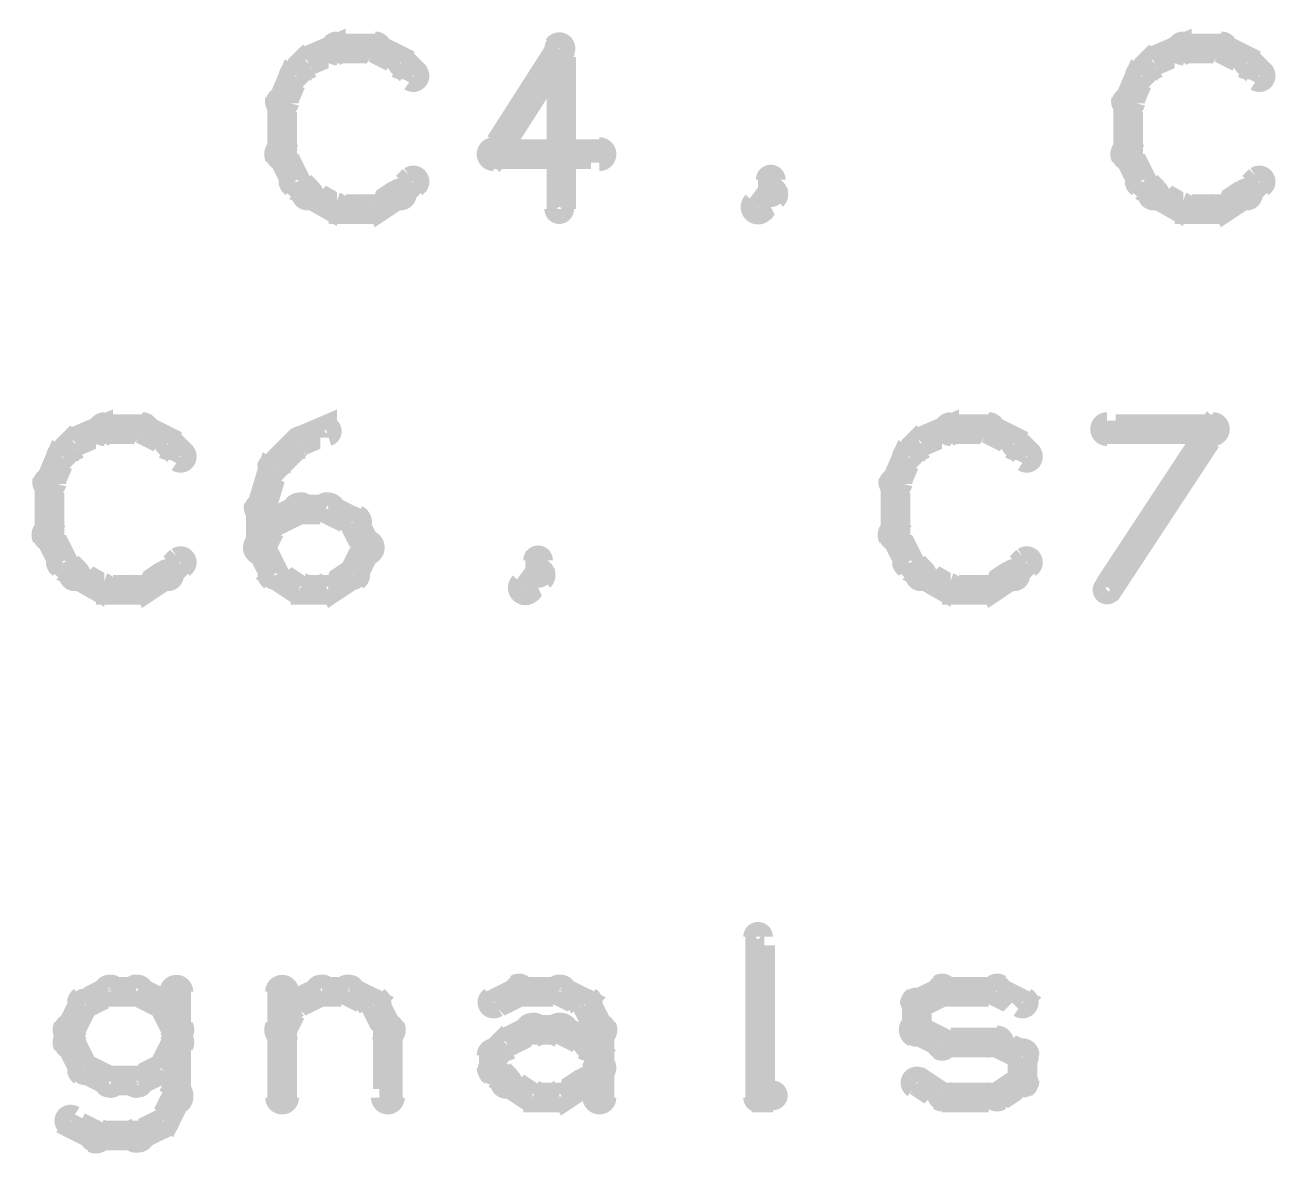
# Model space of a CAD drawing. Extents: x 7835 to 14160, y 8914 to 11568.
# Drawn here: x 12019.3 to 12316.3, y 8914.3 to 9182.5 of the extents above; entities that cross this region are included whole.
import ezdxf

# ---------------------------------------------------------------- set-up
doc = ezdxf.new("R2010")
doc.units = 0
doc.layers.add('DOCUMENTATION1', color=3, linetype='CONTINUOUS')

msp = doc.modelspace()

# ---------------------------------------------------------------- linework, layer by layer
at = {"layer": 'DOCUMENTATION1', "color": 94}
for points in [[(12085, 9175, 4, 4, 1), (12087, 9172, 0, 0, 0), (12086, 9174, 0, 0, 0), (12086, 9174, 7, 7, 0), (12093, 9177, 7, 7, 0), (12093, 9177, 0, 0, 0), (12093, 9177, 4, 4, 0), (12093, 9175, 4, 4, 1), (12092, 9178, 0, 0, 0)], [(12093, 9179, 4, 4, 1), (12093, 9175, 0, 0, 0), (12093, 9177, 0, 0, 0), (12093, 9177, 7, 7, 0), (12102, 9177, 7, 7, 0), (12102, 9177, 0, 0, 0), (12102, 9177, 4, 4, 0), (12102, 9175, 4, 4, 1), (12102, 9179, 0, 0, 0)], [(12103, 9178, 4, 4, 1), (12101, 9175, 0, 0, 0), (12102, 9177, 0, 0, 0), (12102, 9177, 7, 7, 0), (12108, 9174, 7, 7, 0), (12108, 9174, 0, 0, 0), (12108, 9174, 4, 4, 0), (12107, 9172, 4, 4, 1), (12109, 9175, 0, 0, 0)], [(12147, 9176, 4, 4, 1), (12144, 9178, 0, 0, 0), (12146, 9177, 0, 0, 0), (12146, 9177, 7, 7, 0), (12130, 9152, 7, 7, 0), (12130, 9152, 0, 0, 0), (12130, 9152, 4, 4, 0), (12129, 9153, 4, 4, 1), (12131, 9151, 0, 0, 0)], [(12144, 9139, 4, 4, 1), (12147, 9139, 0, 0, 0), (12146, 9139, 0, 0, 0), (12146, 9139, 7, 7, 0), (12146, 9177, 7, 7, 0), (12146, 9177, 0, 0, 0), (12146, 9177, 4, 4, 0), (12147, 9177, 4, 4, 1), (12144, 9177, 0, 0, 0)], [(12285, 9175, 4, 4, 1), (12287, 9172, 0, 0, 0), (12286, 9174, 0, 0, 0), (12286, 9174, 7, 7, 0), (12293, 9177, 7, 7, 0), (12293, 9177, 0, 0, 0), (12293, 9177, 4, 4, 0), (12293, 9175, 4, 4, 1), (12292, 9178, 0, 0, 0)], [(12293, 9179, 4, 4, 1), (12293, 9175, 0, 0, 0), (12293, 9177, 0, 0, 0), (12293, 9177, 7, 7, 0), (12302, 9177, 7, 7, 0), (12302, 9177, 0, 0, 0), (12302, 9177, 4, 4, 0), (12302, 9175, 4, 4, 1), (12302, 9179, 0, 0, 0)], [(12303, 9178, 4, 4, 1), (12301, 9175, 0, 0, 0), (12302, 9177, 0, 0, 0), (12302, 9177, 7, 7, 0), (12308, 9174, 7, 7, 0), (12308, 9174, 0, 0, 0), (12308, 9174, 4, 4, 0), (12307, 9172, 4, 4, 1), (12309, 9175, 0, 0, 0)], [(12082, 9172, 4, 4, 1), (12084, 9169, 0, 0, 0), (12083, 9171, 0, 0, 0), (12083, 9171, 7, 7, 0), (12086, 9174, 7, 7, 0), (12086, 9174, 0, 0, 0), (12086, 9174, 4, 4, 0), (12087, 9173, 4, 4, 1), (12085, 9175, 0, 0, 0)], [(12109, 9175, 4, 4, 1), (12107, 9173, 0, 0, 0), (12108, 9174, 0, 0, 0), (12108, 9174, 7, 7, 0), (12111, 9171, 7, 7, 0), (12111, 9171, 0, 0, 0), (12111, 9171, 4, 4, 0), (12110, 9169, 4, 4, 1), (12112, 9172, 0, 0, 0)], [(12282, 9172, 4, 4, 1), (12284, 9169, 0, 0, 0), (12283, 9171, 0, 0, 0), (12283, 9171, 7, 7, 0), (12286, 9174, 7, 7, 0), (12286, 9174, 0, 0, 0), (12286, 9174, 4, 4, 0), (12287, 9173, 4, 4, 1), (12285, 9175, 0, 0, 0)], [(12309, 9175, 4, 4, 1), (12307, 9173, 0, 0, 0), (12308, 9174, 0, 0, 0), (12308, 9174, 7, 7, 0), (12311, 9171, 7, 7, 0), (12311, 9171, 0, 0, 0), (12311, 9171, 4, 4, 0), (12310, 9169, 4, 4, 1), (12312, 9172, 0, 0, 0)], [(12078, 9165, 4, 4, 1), (12082, 9164, 0, 0, 0), (12080, 9164, 0, 0, 0), (12080, 9164, 7, 7, 0), (12083, 9171, 7, 7, 0), (12083, 9171, 0, 0, 0), (12083, 9171, 4, 4, 0), (12085, 9170, 4, 4, 1), (12082, 9171, 0, 0, 0)], [(12278, 9165, 4, 4, 1), (12282, 9164, 0, 0, 0), (12280, 9164, 0, 0, 0), (12280, 9164, 7, 7, 0), (12283, 9171, 7, 7, 0), (12283, 9171, 0, 0, 0), (12283, 9171, 4, 4, 0), (12285, 9170, 4, 4, 1), (12282, 9171, 0, 0, 0)], [(12078, 9152, 4, 4, 1), (12082, 9152, 0, 0, 0), (12080, 9152, 0, 0, 0), (12080, 9152, 7, 7, 0), (12080, 9164, 7, 7, 0), (12080, 9164, 0, 0, 0), (12080, 9164, 4, 4, 0), (12082, 9164, 4, 4, 1), (12078, 9164, 0, 0, 0)], [(12278, 9152, 4, 4, 1), (12282, 9152, 0, 0, 0), (12280, 9152, 0, 0, 0), (12280, 9152, 7, 7, 0), (12280, 9164, 7, 7, 0), (12280, 9164, 0, 0, 0), (12280, 9164, 4, 4, 0), (12282, 9164, 4, 4, 1), (12278, 9164, 0, 0, 0)], [(12082, 9145, 4, 4, 1), (12085, 9146, 0, 0, 0), (12083, 9146, 0, 0, 0), (12083, 9146, 7, 7, 0), (12080, 9152, 7, 7, 0), (12080, 9152, 0, 0, 0), (12080, 9152, 4, 4, 0), (12082, 9153, 4, 4, 1), (12078, 9151, 0, 0, 0)], [(12282, 9145, 4, 4, 1), (12285, 9146, 0, 0, 0), (12283, 9146, 0, 0, 0), (12283, 9146, 7, 7, 0), (12280, 9152, 7, 7, 0), (12280, 9152, 0, 0, 0), (12280, 9152, 4, 4, 0), (12282, 9153, 4, 4, 1), (12278, 9151, 0, 0, 0)], [(12130, 9154, 4, 4, 1), (12130, 9150, 0, 0, 0), (12130, 9152, 0, 0, 0), (12130, 9152, 7, 7, 0), (12155, 9152, 7, 7, 0), (12155, 9152, 0, 0, 0), (12155, 9152, 4, 4, 0), (12155, 9150, 4, 4, 1), (12155, 9154, 0, 0, 0)], [(12085, 9141, 4, 4, 1), (12087, 9144, 0, 0, 0), (12086, 9143, 0, 0, 0), (12086, 9143, 7, 7, 0), (12083, 9146, 7, 7, 0), (12083, 9146, 0, 0, 0), (12083, 9146, 4, 4, 0), (12084, 9147, 4, 4, 1), (12082, 9144, 0, 0, 0)], [(12112, 9144, 4, 4, 1), (12110, 9147, 0, 0, 0), (12111, 9146, 0, 0, 0), (12111, 9146, 7, 7, 0), (12108, 9143, 7, 7, 0), (12108, 9143, 0, 0, 0), (12108, 9143, 4, 4, 0), (12107, 9144, 4, 4, 1), (12109, 9141, 0, 0, 0)], [(12194, 9143, 4, 4, 1), (12197, 9143, 0, 0, 0), (12196, 9143, 0, 0, 0), (12196, 9143, 7, 7, 0), (12196, 9146, 7, 7, 0), (12196, 9146, 0, 0, 0), (12196, 9146, 4, 4, 0), (12197, 9146, 4, 4, 1), (12194, 9146, 0, 0, 0)], [(12285, 9141, 4, 4, 1), (12287, 9144, 0, 0, 0), (12286, 9143, 0, 0, 0), (12286, 9143, 7, 7, 0), (12283, 9146, 7, 7, 0), (12283, 9146, 0, 0, 0), (12283, 9146, 4, 4, 0), (12284, 9147, 4, 4, 1), (12282, 9144, 0, 0, 0)], [(12312, 9144, 4, 4, 1), (12310, 9147, 0, 0, 0), (12311, 9146, 0, 0, 0), (12311, 9146, 7, 7, 0), (12308, 9143, 7, 7, 0), (12308, 9143, 0, 0, 0), (12308, 9143, 4, 4, 0), (12307, 9144, 4, 4, 1), (12309, 9141, 0, 0, 0)], [(12092, 9138, 4, 4, 1), (12093, 9141, 0, 0, 0), (12093, 9139, 0, 0, 0), (12093, 9139, 7, 7, 0), (12086, 9143, 7, 7, 0), (12086, 9143, 0, 0, 0), (12086, 9143, 4, 4, 0), (12087, 9144, 4, 4, 1), (12085, 9141, 0, 0, 0)], [(12109, 9141, 4, 4, 1), (12107, 9144, 0, 0, 0), (12108, 9143, 0, 0, 0), (12108, 9143, 7, 7, 0), (12102, 9139, 7, 7, 0), (12102, 9139, 0, 0, 0), (12102, 9139, 4, 4, 0), (12101, 9141, 4, 4, 1), (12103, 9138, 0, 0, 0)], [(12191, 9141, 4, 4, 1), (12194, 9138, 0, 0, 0), (12193, 9139, 0, 0, 0), (12193, 9139, 7, 7, 0), (12196, 9143, 7, 7, 0), (12196, 9143, 0, 0, 0), (12196, 9143, 4, 4, 0), (12197, 9141, 4, 4, 1), (12194, 9144, 0, 0, 0)], [(12292, 9138, 4, 4, 1), (12293, 9141, 0, 0, 0), (12293, 9139, 0, 0, 0), (12293, 9139, 7, 7, 0), (12286, 9143, 7, 7, 0), (12286, 9143, 0, 0, 0), (12286, 9143, 4, 4, 0), (12287, 9144, 4, 4, 1), (12285, 9141, 0, 0, 0)], [(12309, 9141, 4, 4, 1), (12307, 9144, 0, 0, 0), (12308, 9143, 0, 0, 0), (12308, 9143, 7, 7, 0), (12302, 9139, 7, 7, 0), (12302, 9139, 0, 0, 0), (12302, 9139, 4, 4, 0), (12301, 9141, 4, 4, 1), (12303, 9138, 0, 0, 0)], [(12102, 9138, 4, 4, 1), (12102, 9141, 0, 0, 0), (12102, 9139, 0, 0, 0), (12102, 9139, 7, 7, 0), (12093, 9139, 7, 7, 0), (12093, 9139, 0, 0, 0), (12093, 9139, 4, 4, 0), (12093, 9141, 4, 4, 1), (12093, 9138, 0, 0, 0)], [(12302, 9138, 4, 4, 1), (12302, 9141, 0, 0, 0), (12302, 9139, 0, 0, 0), (12302, 9139, 7, 7, 0), (12293, 9139, 7, 7, 0), (12293, 9139, 0, 0, 0), (12293, 9139, 4, 4, 0), (12293, 9141, 4, 4, 1), (12293, 9138, 0, 0, 0)], [(12038, 9089, 4, 4, 1), (12038, 9085, 0, 0, 0), (12038, 9087, 0, 0, 0), (12038, 9087, 7, 7, 0), (12047, 9087, 7, 7, 0), (12047, 9087, 0, 0, 0), (12047, 9087, 4, 4, 0), (12047, 9085, 4, 4, 1), (12047, 9089, 0, 0, 0)], [(12238, 9089, 4, 4, 1), (12238, 9085, 0, 0, 0), (12238, 9087, 0, 0, 0), (12238, 9087, 7, 7, 0), (12247, 9087, 7, 7, 0), (12247, 9087, 0, 0, 0), (12247, 9087, 4, 4, 0), (12247, 9085, 4, 4, 1), (12247, 9089, 0, 0, 0)], [(12300, 9085, 4, 4, 1), (12300, 9089, 0, 0, 0), (12300, 9087, 0, 0, 0), (12300, 9087, 7, 7, 0), (12275, 9087, 7, 7, 0), (12275, 9087, 0, 0, 0), (12275, 9087, 4, 4, 0), (12275, 9089, 4, 4, 1), (12275, 9085, 0, 0, 0)], [(12030, 9085, 4, 4, 1), (12032, 9082, 0, 0, 0), (12031, 9084, 0, 0, 0), (12031, 9084, 7, 7, 0), (12038, 9087, 7, 7, 0), (12038, 9087, 0, 0, 0), (12038, 9087, 4, 4, 0), (12038, 9085, 4, 4, 1), (12037, 9088, 0, 0, 0)], [(12048, 9088, 4, 4, 1), (12046, 9085, 0, 0, 0), (12047, 9087, 0, 0, 0), (12047, 9087, 7, 7, 0), (12053, 9084, 7, 7, 0), (12053, 9084, 0, 0, 0), (12053, 9084, 4, 4, 0), (12052, 9082, 4, 4, 1), (12054, 9085, 0, 0, 0)], [(12084, 9085, 4, 4, 1), (12085, 9082, 0, 0, 0), (12084, 9084, 0, 0, 0), (12084, 9084, 7, 7, 0), (12091, 9087, 7, 7, 0), (12091, 9087, 0, 0, 0), (12091, 9087, 4, 4, 0), (12091, 9085, 4, 4, 1), (12090, 9088, 0, 0, 0)], [(12230, 9085, 4, 4, 1), (12232, 9082, 0, 0, 0), (12231, 9084, 0, 0, 0), (12231, 9084, 7, 7, 0), (12238, 9087, 7, 7, 0), (12238, 9087, 0, 0, 0), (12238, 9087, 4, 4, 0), (12238, 9085, 4, 4, 1), (12237, 9088, 0, 0, 0)], [(12248, 9088, 4, 4, 1), (12246, 9085, 0, 0, 0), (12247, 9087, 0, 0, 0), (12247, 9087, 7, 7, 0), (12253, 9084, 7, 7, 0), (12253, 9084, 0, 0, 0), (12253, 9084, 4, 4, 0), (12252, 9082, 4, 4, 1), (12254, 9085, 0, 0, 0)], [(12274, 9050, 4, 4, 1), (12276, 9048, 0, 0, 0), (12275, 9049, 0, 0, 0), (12275, 9049, 7, 7, 0), (12300, 9087, 7, 7, 0), (12300, 9087, 0, 0, 0), (12300, 9087, 4, 4, 0), (12301, 9086, 4, 4, 1), (12299, 9088, 0, 0, 0)], [(12027, 9082, 4, 4, 1), (12029, 9079, 0, 0, 0), (12028, 9081, 0, 0, 0), (12028, 9081, 7, 7, 0), (12031, 9084, 7, 7, 0), (12031, 9084, 0, 0, 0), (12031, 9084, 4, 4, 0), (12032, 9083, 4, 4, 1), (12030, 9085, 0, 0, 0)], [(12054, 9085, 4, 4, 1), (12052, 9083, 0, 0, 0), (12053, 9084, 0, 0, 0), (12053, 9084, 7, 7, 0), (12056, 9081, 7, 7, 0), (12056, 9081, 0, 0, 0), (12056, 9081, 4, 4, 0), (12055, 9079, 4, 4, 1), (12057, 9082, 0, 0, 0)], [(12077, 9079, 4, 4, 1), (12079, 9076, 0, 0, 0), (12078, 9078, 0, 0, 0), (12078, 9078, 7, 7, 0), (12084, 9084, 7, 7, 0), (12084, 9084, 0, 0, 0), (12084, 9084, 4, 4, 0), (12086, 9083, 4, 4, 1), (12083, 9085, 0, 0, 0)], [(12227, 9082, 4, 4, 1), (12229, 9079, 0, 0, 0), (12228, 9081, 0, 0, 0), (12228, 9081, 7, 7, 0), (12231, 9084, 7, 7, 0), (12231, 9084, 0, 0, 0), (12231, 9084, 4, 4, 0), (12232, 9083, 4, 4, 1), (12230, 9085, 0, 0, 0)], [(12254, 9085, 4, 4, 1), (12252, 9083, 0, 0, 0), (12253, 9084, 0, 0, 0), (12253, 9084, 7, 7, 0), (12256, 9081, 7, 7, 0), (12256, 9081, 0, 0, 0), (12256, 9081, 4, 4, 0), (12255, 9079, 4, 4, 1), (12257, 9082, 0, 0, 0)], [(12023, 9075, 4, 4, 1), (12027, 9074, 0, 0, 0), (12025, 9074, 0, 0, 0), (12025, 9074, 7, 7, 0), (12028, 9081, 7, 7, 0), (12028, 9081, 0, 0, 0), (12028, 9081, 4, 4, 0), (12030, 9080, 4, 4, 1), (12027, 9081, 0, 0, 0)], [(12223, 9075, 4, 4, 1), (12227, 9074, 0, 0, 0), (12225, 9074, 0, 0, 0), (12225, 9074, 7, 7, 0), (12228, 9081, 7, 7, 0), (12228, 9081, 0, 0, 0), (12228, 9081, 4, 4, 0), (12230, 9080, 4, 4, 1), (12227, 9081, 0, 0, 0)], [(12073, 9069, 4, 4, 1), (12077, 9068, 0, 0, 0), (12075, 9068, 0, 0, 0), (12075, 9068, 7, 7, 0), (12078, 9078, 7, 7, 0), (12078, 9078, 0, 0, 0), (12078, 9078, 4, 4, 0), (12080, 9077, 4, 4, 1), (12076, 9078, 0, 0, 0)], [(12023, 9062, 4, 4, 1), (12027, 9062, 0, 0, 0), (12025, 9062, 0, 0, 0), (12025, 9062, 7, 7, 0), (12025, 9074, 7, 7, 0), (12025, 9074, 0, 0, 0), (12025, 9074, 4, 4, 0), (12027, 9074, 4, 4, 1), (12023, 9074, 0, 0, 0)], [(12223, 9062, 4, 4, 1), (12227, 9062, 0, 0, 0), (12225, 9062, 0, 0, 0), (12225, 9062, 7, 7, 0), (12225, 9074, 7, 7, 0), (12225, 9074, 0, 0, 0), (12225, 9074, 4, 4, 0), (12227, 9074, 4, 4, 1), (12223, 9074, 0, 0, 0)], [(12073, 9059, 4, 4, 1), (12077, 9059, 0, 0, 0), (12075, 9059, 0, 0, 0), (12075, 9059, 7, 7, 0), (12075, 9068, 7, 7, 0), (12075, 9068, 0, 0, 0), (12075, 9068, 4, 4, 0), (12077, 9068, 4, 4, 1), (12073, 9068, 0, 0, 0)], [(12077, 9067, 4, 4, 1), (12079, 9063, 0, 0, 0), (12078, 9065, 0, 0, 0), (12078, 9065, 7, 7, 0), (12084, 9068, 7, 7, 0), (12084, 9068, 0, 0, 0), (12084, 9068, 4, 4, 0), (12085, 9067, 4, 4, 1), (12084, 9070, 0, 0, 0)], [(12084, 9070, 4, 4, 1), (12084, 9066, 0, 0, 0), (12084, 9068, 0, 0, 0), (12084, 9068, 7, 7, 0), (12091, 9068, 7, 7, 0), (12091, 9068, 0, 0, 0), (12091, 9068, 4, 4, 0), (12091, 9066, 4, 4, 1), (12091, 9070, 0, 0, 0)], [(12091, 9070, 4, 4, 1), (12090, 9067, 0, 0, 0), (12091, 9068, 0, 0, 0), (12091, 9068, 7, 7, 0), (12097, 9065, 7, 7, 0), (12097, 9065, 0, 0, 0), (12097, 9065, 4, 4, 0), (12096, 9063, 4, 4, 1), (12098, 9067, 0, 0, 0)], [(12073, 9060, 4, 4, 1), (12077, 9058, 0, 0, 0), (12075, 9059, 0, 0, 0), (12075, 9059, 7, 7, 0), (12078, 9065, 7, 7, 0), (12078, 9065, 0, 0, 0), (12078, 9065, 4, 4, 0), (12080, 9064, 4, 4, 1), (12077, 9066, 0, 0, 0)], [(12098, 9066, 4, 4, 1), (12095, 9064, 0, 0, 0), (12097, 9065, 0, 0, 0), (12097, 9065, 7, 7, 0), (12100, 9059, 7, 7, 0), (12100, 9059, 0, 0, 0), (12100, 9059, 4, 4, 0), (12098, 9058, 4, 4, 1), (12102, 9060, 0, 0, 0)], [(12027, 9055, 4, 4, 1), (12030, 9056, 0, 0, 0), (12028, 9056, 0, 0, 0), (12028, 9056, 7, 7, 0), (12025, 9062, 7, 7, 0), (12025, 9062, 0, 0, 0), (12025, 9062, 4, 4, 0), (12027, 9063, 4, 4, 1), (12023, 9061, 0, 0, 0)], [(12227, 9055, 4, 4, 1), (12230, 9056, 0, 0, 0), (12228, 9056, 0, 0, 0), (12228, 9056, 7, 7, 0), (12225, 9062, 7, 7, 0), (12225, 9062, 0, 0, 0), (12225, 9062, 4, 4, 0), (12227, 9063, 4, 4, 1), (12223, 9061, 0, 0, 0)], [(12077, 9052, 4, 4, 1), (12080, 9053, 0, 0, 0), (12078, 9053, 0, 0, 0), (12078, 9053, 7, 7, 0), (12075, 9059, 7, 7, 0), (12075, 9059, 0, 0, 0), (12075, 9059, 4, 4, 0), (12077, 9060, 4, 4, 1), (12073, 9058, 0, 0, 0)], [(12102, 9058, 4, 4, 1), (12098, 9060, 0, 0, 0), (12100, 9059, 0, 0, 0), (12100, 9059, 7, 7, 0), (12097, 9053, 7, 7, 0), (12097, 9053, 0, 0, 0), (12097, 9053, 4, 4, 0), (12095, 9053, 4, 4, 1), (12098, 9052, 0, 0, 0)], [(12030, 9051, 4, 4, 1), (12032, 9054, 0, 0, 0), (12031, 9053, 0, 0, 0), (12031, 9053, 7, 7, 0), (12028, 9056, 7, 7, 0), (12028, 9056, 0, 0, 0), (12028, 9056, 4, 4, 0), (12029, 9057, 4, 4, 1), (12027, 9054, 0, 0, 0)], [(12057, 9054, 4, 4, 1), (12055, 9057, 0, 0, 0), (12056, 9056, 0, 0, 0), (12056, 9056, 7, 7, 0), (12053, 9053, 7, 7, 0), (12053, 9053, 0, 0, 0), (12053, 9053, 4, 4, 0), (12052, 9054, 4, 4, 1), (12054, 9051, 0, 0, 0)], [(12139, 9053, 4, 4, 1), (12142, 9053, 0, 0, 0), (12141, 9053, 0, 0, 0), (12141, 9053, 7, 7, 0), (12141, 9056, 7, 7, 0), (12141, 9056, 0, 0, 0), (12141, 9056, 4, 4, 0), (12142, 9056, 4, 4, 1), (12139, 9056, 0, 0, 0)], [(12230, 9051, 4, 4, 1), (12232, 9054, 0, 0, 0), (12231, 9053, 0, 0, 0), (12231, 9053, 7, 7, 0), (12228, 9056, 7, 7, 0), (12228, 9056, 0, 0, 0), (12228, 9056, 4, 4, 0), (12229, 9057, 4, 4, 1), (12227, 9054, 0, 0, 0)], [(12257, 9054, 4, 4, 1), (12255, 9057, 0, 0, 0), (12256, 9056, 0, 0, 0), (12256, 9056, 7, 7, 0), (12253, 9053, 7, 7, 0), (12253, 9053, 0, 0, 0), (12253, 9053, 4, 4, 0), (12252, 9054, 4, 4, 1), (12254, 9051, 0, 0, 0)], [(12037, 9048, 4, 4, 1), (12038, 9051, 0, 0, 0), (12038, 9049, 0, 0, 0), (12038, 9049, 7, 7, 0), (12031, 9053, 7, 7, 0), (12031, 9053, 0, 0, 0), (12031, 9053, 4, 4, 0), (12032, 9054, 4, 4, 1), (12030, 9051, 0, 0, 0)], [(12054, 9051, 4, 4, 1), (12052, 9054, 0, 0, 0), (12053, 9053, 0, 0, 0), (12053, 9053, 7, 7, 0), (12047, 9049, 7, 7, 0), (12047, 9049, 0, 0, 0), (12047, 9049, 4, 4, 0), (12046, 9051, 4, 4, 1), (12048, 9048, 0, 0, 0)], [(12084, 9048, 4, 4, 1), (12085, 9051, 0, 0, 0), (12084, 9049, 0, 0, 0), (12084, 9049, 7, 7, 0), (12078, 9053, 7, 7, 0), (12078, 9053, 0, 0, 0), (12078, 9053, 4, 4, 0), (12079, 9054, 4, 4, 1), (12077, 9051, 0, 0, 0)], [(12098, 9051, 4, 4, 1), (12096, 9054, 0, 0, 0), (12097, 9053, 0, 0, 0), (12097, 9053, 7, 7, 0), (12091, 9049, 7, 7, 0), (12091, 9049, 0, 0, 0), (12091, 9049, 4, 4, 0), (12090, 9051, 4, 4, 1), (12091, 9048, 0, 0, 0)], [(12136, 9051, 4, 4, 1), (12139, 9048, 0, 0, 0), (12138, 9049, 0, 0, 0), (12138, 9049, 7, 7, 0), (12141, 9053, 7, 7, 0), (12141, 9053, 0, 0, 0), (12141, 9053, 4, 4, 0), (12142, 9051, 4, 4, 1), (12139, 9054, 0, 0, 0)], [(12237, 9048, 4, 4, 1), (12238, 9051, 0, 0, 0), (12238, 9049, 0, 0, 0), (12238, 9049, 7, 7, 0), (12231, 9053, 7, 7, 0), (12231, 9053, 0, 0, 0), (12231, 9053, 4, 4, 0), (12232, 9054, 4, 4, 1), (12230, 9051, 0, 0, 0)], [(12254, 9051, 4, 4, 1), (12252, 9054, 0, 0, 0), (12253, 9053, 0, 0, 0), (12253, 9053, 7, 7, 0), (12247, 9049, 7, 7, 0), (12247, 9049, 0, 0, 0), (12247, 9049, 4, 4, 0), (12246, 9051, 4, 4, 1), (12248, 9048, 0, 0, 0)], [(12047, 9048, 4, 4, 1), (12047, 9051, 0, 0, 0), (12047, 9049, 0, 0, 0), (12047, 9049, 7, 7, 0), (12038, 9049, 7, 7, 0), (12038, 9049, 0, 0, 0), (12038, 9049, 4, 4, 0), (12038, 9051, 4, 4, 1), (12038, 9048, 0, 0, 0)], [(12091, 9048, 4, 4, 1), (12091, 9051, 0, 0, 0), (12091, 9049, 0, 0, 0), (12091, 9049, 7, 7, 0), (12084, 9049, 7, 7, 0), (12084, 9049, 0, 0, 0), (12084, 9049, 4, 4, 0), (12084, 9051, 4, 4, 1), (12084, 9048, 0, 0, 0)], [(12247, 9048, 4, 4, 1), (12247, 9051, 0, 0, 0), (12247, 9049, 0, 0, 0), (12247, 9049, 7, 7, 0), (12238, 9049, 7, 7, 0), (12238, 9049, 0, 0, 0), (12238, 9049, 4, 4, 0), (12238, 9051, 4, 4, 1), (12238, 9048, 0, 0, 0)], [(12191, 8929, 4, 4, 1), (12194, 8929, 0, 0, 0), (12193, 8929, 0, 0, 0), (12193, 8929, 7, 7, 0), (12193, 8967, 7, 7, 0), (12193, 8967, 0, 0, 0), (12193, 8967, 4, 4, 0), (12194, 8967, 4, 4, 1), (12191, 8967, 0, 0, 0)], [(12040, 8953, 4, 4, 1), (12039, 8956, 0, 0, 0), (12039, 8954, 0, 0, 0), (12039, 8954, 7, 7, 0), (12033, 8951, 7, 7, 0), (12033, 8951, 0, 0, 0), (12033, 8951, 4, 4, 0), (12032, 8953, 4, 4, 1), (12034, 8950, 0, 0, 0)], [(12046, 8953, 4, 4, 1), (12046, 8956, 0, 0, 0), (12046, 8954, 0, 0, 0), (12046, 8954, 7, 7, 0), (12039, 8954, 7, 7, 0), (12039, 8954, 0, 0, 0), (12039, 8954, 4, 4, 0), (12039, 8956, 4, 4, 1), (12039, 8953, 0, 0, 0)], [(12051, 8950, 4, 4, 1), (12053, 8953, 0, 0, 0), (12052, 8951, 0, 0, 0), (12052, 8951, 7, 7, 0), (12046, 8954, 7, 7, 0), (12046, 8954, 0, 0, 0), (12046, 8954, 4, 4, 0), (12046, 8956, 4, 4, 1), (12045, 8953, 0, 0, 0)], [(12057, 8954, 4, 4, 1), (12053, 8954, 0, 0, 0), (12055, 8954, 0, 0, 0), (12055, 8954, 7, 7, 0), (12055, 8929, 7, 7, 0), (12055, 8929, 0, 0, 0), (12055, 8929, 4, 4, 0), (12053, 8929, 4, 4, 1), (12057, 8929, 0, 0, 0)], [(12078, 8929, 4, 4, 1), (12082, 8929, 0, 0, 0), (12080, 8929, 0, 0, 0), (12080, 8929, 7, 7, 0), (12080, 8954, 7, 7, 0), (12080, 8954, 0, 0, 0), (12080, 8954, 4, 4, 0), (12082, 8954, 4, 4, 1), (12078, 8954, 0, 0, 0)], [(12082, 8953, 4, 4, 1), (12084, 8950, 0, 0, 0), (12083, 8951, 0, 0, 0), (12083, 8951, 7, 7, 0), (12089, 8954, 7, 7, 0), (12089, 8954, 0, 0, 0), (12089, 8954, 4, 4, 0), (12090, 8953, 4, 4, 1), (12089, 8956, 0, 0, 0)], [(12089, 8956, 4, 4, 1), (12089, 8953, 0, 0, 0), (12089, 8954, 0, 0, 0), (12089, 8954, 7, 7, 0), (12096, 8954, 7, 7, 0), (12096, 8954, 0, 0, 0), (12096, 8954, 4, 4, 0), (12096, 8953, 4, 4, 1), (12096, 8956, 0, 0, 0)], [(12096, 8956, 4, 4, 1), (12095, 8953, 0, 0, 0), (12096, 8954, 0, 0, 0), (12096, 8954, 7, 7, 0), (12102, 8951, 7, 7, 0), (12102, 8951, 0, 0, 0), (12102, 8951, 4, 4, 0), (12101, 8950, 4, 4, 1), (12103, 8953, 0, 0, 0)], [(12129, 8953, 4, 4, 1), (12131, 8950, 0, 0, 0), (12130, 8951, 0, 0, 0), (12130, 8951, 7, 7, 0), (12136, 8954, 7, 7, 0), (12136, 8954, 0, 0, 0), (12136, 8954, 4, 4, 0), (12137, 8953, 4, 4, 1), (12135, 8956, 0, 0, 0)], [(12136, 8956, 4, 4, 1), (12136, 8953, 0, 0, 0), (12136, 8954, 0, 0, 0), (12136, 8954, 7, 7, 0), (12146, 8954, 7, 7, 0), (12146, 8954, 0, 0, 0), (12146, 8954, 4, 4, 0), (12146, 8953, 4, 4, 1), (12146, 8956, 0, 0, 0)], [(12146, 8956, 4, 4, 1), (12145, 8953, 0, 0, 0), (12146, 8954, 0, 0, 0), (12146, 8954, 7, 7, 0), (12152, 8951, 7, 7, 0), (12152, 8951, 0, 0, 0), (12152, 8951, 4, 4, 0), (12151, 8950, 4, 4, 1), (12153, 8953, 0, 0, 0)], [(12229, 8953, 4, 4, 1), (12231, 8950, 0, 0, 0), (12230, 8951, 0, 0, 0), (12230, 8951, 7, 7, 0), (12236, 8954, 7, 7, 0), (12236, 8954, 0, 0, 0), (12236, 8954, 4, 4, 0), (12237, 8953, 4, 4, 1), (12235, 8956, 0, 0, 0)], [(12236, 8956, 4, 4, 1), (12236, 8953, 0, 0, 0), (12236, 8954, 0, 0, 0), (12236, 8954, 7, 7, 0), (12249, 8954, 7, 7, 0), (12249, 8954, 0, 0, 0), (12249, 8954, 4, 4, 0), (12249, 8953, 4, 4, 1), (12249, 8956, 0, 0, 0)], [(12250, 8956, 4, 4, 1), (12248, 8953, 0, 0, 0), (12249, 8954, 0, 0, 0), (12249, 8954, 7, 7, 0), (12255, 8951, 7, 7, 0), (12255, 8951, 0, 0, 0), (12255, 8951, 4, 4, 0), (12254, 8950, 4, 4, 1), (12256, 8953, 0, 0, 0)], [(12035, 8950, 4, 4, 1), (12032, 8952, 0, 0, 0), (12033, 8951, 0, 0, 0), (12033, 8951, 7, 7, 0), (12030, 8945, 7, 7, 0), (12030, 8945, 0, 0, 0), (12030, 8945, 4, 4, 0), (12028, 8946, 4, 4, 1), (12032, 8944, 0, 0, 0)], [(12053, 8944, 4, 4, 1), (12057, 8946, 0, 0, 0), (12055, 8945, 0, 0, 0), (12055, 8945, 7, 7, 0), (12052, 8951, 7, 7, 0), (12052, 8951, 0, 0, 0), (12052, 8951, 4, 4, 0), (12053, 8952, 4, 4, 1), (12050, 8950, 0, 0, 0)], [(12078, 8946, 4, 4, 1), (12082, 8944, 0, 0, 0), (12080, 8945, 0, 0, 0), (12080, 8945, 7, 7, 0), (12083, 8951, 7, 7, 0), (12083, 8951, 0, 0, 0), (12083, 8951, 4, 4, 0), (12085, 8950, 4, 4, 1), (12082, 8952, 0, 0, 0)], [(12103, 8952, 4, 4, 1), (12100, 8950, 0, 0, 0), (12102, 8951, 0, 0, 0), (12102, 8951, 7, 7, 0), (12105, 8945, 7, 7, 0), (12105, 8945, 0, 0, 0), (12105, 8945, 4, 4, 0), (12103, 8944, 4, 4, 1), (12107, 8946, 0, 0, 0)], [(12153, 8952, 4, 4, 1), (12150, 8950, 0, 0, 0), (12152, 8951, 0, 0, 0), (12152, 8951, 7, 7, 0), (12155, 8945, 7, 7, 0), (12155, 8945, 0, 0, 0), (12155, 8945, 4, 4, 0), (12153, 8944, 4, 4, 1), (12157, 8946, 0, 0, 0)], [(12228, 8945, 4, 4, 1), (12232, 8945, 0, 0, 0), (12230, 8945, 0, 0, 0), (12230, 8945, 7, 7, 0), (12230, 8951, 7, 7, 0), (12230, 8951, 0, 0, 0), (12230, 8951, 4, 4, 0), (12232, 8951, 4, 4, 1), (12228, 8951, 0, 0, 0)], [(12032, 8945, 4, 4, 1), (12028, 8945, 0, 0, 0), (12030, 8945, 0, 0, 0), (12030, 8945, 7, 7, 0), (12030, 8942, 7, 7, 0), (12030, 8942, 0, 0, 0), (12030, 8942, 4, 4, 0), (12028, 8942, 4, 4, 1), (12032, 8942, 0, 0, 0)], [(12107, 8945, 4, 4, 1), (12103, 8945, 0, 0, 0), (12105, 8945, 0, 0, 0), (12105, 8945, 7, 7, 0), (12105, 8929, 7, 7, 0), (12105, 8929, 0, 0, 0), (12105, 8929, 4, 4, 0), (12103, 8929, 4, 4, 1), (12107, 8929, 0, 0, 0)], [(12132, 8943, 4, 4, 1), (12134, 8940, 0, 0, 0), (12133, 8942, 0, 0, 0), (12133, 8942, 7, 7, 0), (12139, 8945, 7, 7, 0), (12139, 8945, 0, 0, 0), (12139, 8945, 4, 4, 0), (12140, 8943, 4, 4, 1), (12139, 8947, 0, 0, 0)], [(12139, 8947, 4, 4, 1), (12139, 8943, 0, 0, 0), (12139, 8945, 0, 0, 0), (12139, 8945, 7, 7, 0), (12146, 8945, 7, 7, 0), (12146, 8945, 0, 0, 0), (12146, 8945, 4, 4, 0), (12146, 8943, 4, 4, 1), (12146, 8947, 0, 0, 0)], [(12146, 8947, 4, 4, 1), (12145, 8943, 0, 0, 0), (12146, 8945, 0, 0, 0), (12146, 8945, 7, 7, 0), (12152, 8942, 7, 7, 0), (12152, 8942, 0, 0, 0), (12152, 8942, 4, 4, 0), (12151, 8940, 4, 4, 1), (12153, 8943, 0, 0, 0)], [(12157, 8945, 4, 4, 1), (12153, 8945, 0, 0, 0), (12155, 8945, 0, 0, 0), (12155, 8945, 7, 7, 0), (12155, 8936, 7, 7, 0), (12155, 8936, 0, 0, 0), (12155, 8936, 4, 4, 0), (12153, 8936, 4, 4, 1), (12157, 8936, 0, 0, 0)], [(12235, 8940, 4, 4, 1), (12237, 8943, 0, 0, 0), (12236, 8942, 0, 0, 0), (12236, 8942, 7, 7, 0), (12230, 8945, 7, 7, 0), (12230, 8945, 0, 0, 0), (12230, 8945, 4, 4, 0), (12231, 8947, 4, 4, 1), (12229, 8943, 0, 0, 0)], [(12032, 8943, 4, 4, 1), (12028, 8941, 0, 0, 0), (12030, 8942, 0, 0, 0), (12030, 8942, 7, 7, 0), (12033, 8936, 7, 7, 0), (12033, 8936, 0, 0, 0), (12033, 8936, 4, 4, 0), (12032, 8935, 4, 4, 1), (12035, 8936, 0, 0, 0)], [(12050, 8936, 4, 4, 1), (12053, 8935, 0, 0, 0), (12052, 8936, 0, 0, 0), (12052, 8936, 7, 7, 0), (12055, 8942, 7, 7, 0), (12055, 8942, 0, 0, 0), (12055, 8942, 4, 4, 0), (12057, 8941, 4, 4, 1), (12053, 8943, 0, 0, 0)], [(12129, 8940, 4, 4, 1), (12131, 8938, 0, 0, 0), (12130, 8939, 0, 0, 0), (12130, 8939, 7, 7, 0), (12133, 8942, 7, 7, 0), (12133, 8942, 0, 0, 0), (12133, 8942, 4, 4, 0), (12134, 8941, 4, 4, 1), (12132, 8943, 0, 0, 0)], [(12153, 8943, 4, 4, 1), (12151, 8941, 0, 0, 0), (12152, 8942, 0, 0, 0), (12152, 8942, 7, 7, 0), (12155, 8939, 7, 7, 0), (12155, 8939, 0, 0, 0), (12155, 8939, 4, 4, 0), (12154, 8938, 4, 4, 1), (12156, 8940, 0, 0, 0)], [(12249, 8940, 4, 4, 1), (12249, 8944, 0, 0, 0), (12249, 8942, 0, 0, 0), (12249, 8942, 7, 7, 0), (12236, 8942, 7, 7, 0), (12236, 8942, 0, 0, 0), (12236, 8942, 4, 4, 0), (12236, 8944, 4, 4, 1), (12236, 8940, 0, 0, 0)], [(12128, 8936, 4, 4, 1), (12132, 8936, 0, 0, 0), (12130, 8936, 0, 0, 0), (12130, 8936, 7, 7, 0), (12130, 8939, 7, 7, 0), (12130, 8939, 0, 0, 0), (12130, 8939, 4, 4, 0), (12132, 8939, 4, 4, 1), (12128, 8939, 0, 0, 0)], [(12254, 8937, 4, 4, 1), (12256, 8940, 0, 0, 0), (12255, 8939, 0, 0, 0), (12255, 8939, 7, 7, 0), (12249, 8942, 7, 7, 0), (12249, 8942, 0, 0, 0), (12249, 8942, 4, 4, 0), (12250, 8943, 4, 4, 1), (12248, 8940, 0, 0, 0)], [(12253, 8933, 4, 4, 1), (12257, 8933, 0, 0, 0), (12255, 8933, 0, 0, 0), (12255, 8933, 7, 7, 0), (12255, 8939, 7, 7, 0), (12255, 8939, 0, 0, 0), (12255, 8939, 4, 4, 0), (12257, 8939, 4, 4, 1), (12253, 8939, 0, 0, 0)], [(12157, 8936, 4, 4, 1), (12153, 8936, 0, 0, 0), (12155, 8936, 0, 0, 0), (12155, 8936, 7, 7, 0), (12155, 8929, 7, 7, 0), (12155, 8929, 0, 0, 0), (12155, 8929, 4, 4, 0), (12153, 8929, 4, 4, 1), (12157, 8929, 0, 0, 0)], [(12034, 8937, 4, 4, 1), (12032, 8934, 0, 0, 0), (12033, 8936, 0, 0, 0), (12033, 8936, 7, 7, 0), (12039, 8933, 7, 7, 0), (12039, 8933, 0, 0, 0), (12039, 8933, 4, 4, 0), (12039, 8931, 4, 4, 1), (12040, 8934, 0, 0, 0)], [(12045, 8934, 4, 4, 1), (12046, 8931, 0, 0, 0), (12046, 8933, 0, 0, 0), (12046, 8933, 7, 7, 0), (12052, 8936, 7, 7, 0), (12052, 8936, 0, 0, 0), (12052, 8936, 4, 4, 0), (12053, 8934, 4, 4, 1), (12051, 8937, 0, 0, 0)], [(12132, 8931, 4, 4, 1), (12134, 8934, 0, 0, 0), (12133, 8933, 0, 0, 0), (12133, 8933, 7, 7, 0), (12130, 8936, 7, 7, 0), (12130, 8936, 0, 0, 0), (12130, 8936, 4, 4, 0), (12131, 8937, 4, 4, 1), (12129, 8934, 0, 0, 0)], [(12156, 8934, 4, 4, 1), (12154, 8937, 0, 0, 0), (12155, 8936, 0, 0, 0), (12155, 8936, 7, 7, 0), (12152, 8933, 7, 7, 0), (12152, 8933, 0, 0, 0), (12152, 8933, 4, 4, 0), (12151, 8934, 4, 4, 1), (12153, 8931, 0, 0, 0)], [(12039, 8934, 4, 4, 1), (12039, 8931, 0, 0, 0), (12039, 8933, 0, 0, 0), (12039, 8933, 7, 7, 0), (12046, 8933, 7, 7, 0), (12046, 8933, 0, 0, 0), (12046, 8933, 4, 4, 0), (12046, 8931, 4, 4, 1), (12046, 8934, 0, 0, 0)], [(12057, 8929, 4, 4, 1), (12053, 8930, 0, 0, 0), (12055, 8929, 0, 0, 0), (12055, 8929, 7, 7, 0), (12052, 8923, 7, 7, 0), (12052, 8923, 0, 0, 0), (12052, 8923, 4, 4, 0), (12050, 8924, 4, 4, 1), (12053, 8922, 0, 0, 0)], [(12139, 8928, 4, 4, 1), (12140, 8931, 0, 0, 0), (12139, 8929, 0, 0, 0), (12139, 8929, 7, 7, 0), (12133, 8933, 7, 7, 0), (12133, 8933, 0, 0, 0), (12133, 8933, 4, 4, 0), (12134, 8934, 4, 4, 1), (12132, 8931, 0, 0, 0)], [(12153, 8931, 4, 4, 1), (12151, 8934, 0, 0, 0), (12152, 8933, 0, 0, 0), (12152, 8933, 7, 7, 0), (12146, 8929, 7, 7, 0), (12146, 8929, 0, 0, 0), (12146, 8929, 4, 4, 0), (12145, 8931, 4, 4, 1), (12146, 8928, 0, 0, 0)], [(12231, 8934, 4, 4, 1), (12229, 8931, 0, 0, 0), (12230, 8933, 0, 0, 0), (12230, 8933, 7, 7, 0), (12236, 8929, 7, 7, 0), (12236, 8929, 0, 0, 0), (12236, 8929, 4, 4, 0), (12235, 8928, 4, 4, 1), (12237, 8931, 0, 0, 0)], [(12248, 8931, 4, 4, 1), (12250, 8928, 0, 0, 0), (12249, 8929, 0, 0, 0), (12249, 8929, 7, 7, 0), (12255, 8933, 7, 7, 0), (12255, 8933, 0, 0, 0), (12255, 8933, 4, 4, 0), (12256, 8931, 4, 4, 1), (12254, 8934, 0, 0, 0)], [(12146, 8928, 4, 4, 1), (12146, 8931, 0, 0, 0), (12146, 8929, 0, 0, 0), (12146, 8929, 7, 7, 0), (12139, 8929, 7, 7, 0), (12139, 8929, 0, 0, 0), (12139, 8929, 4, 4, 0), (12139, 8931, 4, 4, 1), (12139, 8928, 0, 0, 0)], [(12196, 8928, 4, 4, 1), (12196, 8931, 0, 0, 0), (12196, 8929, 0, 0, 0), (12196, 8929, 7, 7, 0), (12193, 8929, 7, 7, 0), (12193, 8929, 0, 0, 0), (12193, 8929, 4, 4, 0), (12193, 8931, 4, 4, 1), (12193, 8928, 0, 0, 0)], [(12236, 8931, 4, 4, 1), (12236, 8928, 0, 0, 0), (12236, 8929, 0, 0, 0), (12236, 8929, 7, 7, 0), (12249, 8929, 7, 7, 0), (12249, 8929, 0, 0, 0), (12249, 8929, 4, 4, 0), (12249, 8928, 4, 4, 1), (12249, 8931, 0, 0, 0)], [(12035, 8918, 4, 4, 1), (12037, 8922, 0, 0, 0), (12036, 8920, 0, 0, 0), (12036, 8920, 7, 7, 0), (12030, 8923, 7, 7, 0), (12030, 8923, 0, 0, 0), (12030, 8923, 4, 4, 0), (12031, 8925, 4, 4, 1), (12029, 8922, 0, 0, 0)], [(12053, 8922, 4, 4, 1), (12051, 8925, 0, 0, 0), (12052, 8923, 0, 0, 0), (12052, 8923, 7, 7, 0), (12046, 8920, 7, 7, 0), (12046, 8920, 0, 0, 0), (12046, 8920, 4, 4, 0), (12045, 8922, 4, 4, 1), (12046, 8918, 0, 0, 0)], [(12046, 8918, 4, 4, 1), (12046, 8922, 0, 0, 0), (12046, 8920, 0, 0, 0), (12046, 8920, 7, 7, 0), (12036, 8920, 7, 7, 0), (12036, 8920, 0, 0, 0), (12036, 8920, 4, 4, 0), (12036, 8922, 4, 4, 1), (12036, 8918, 0, 0, 0)]]:
    msp.add_lwpolyline(points, format="xyseb", dxfattribs=at)

doc.saveas('drawing.dxf')
